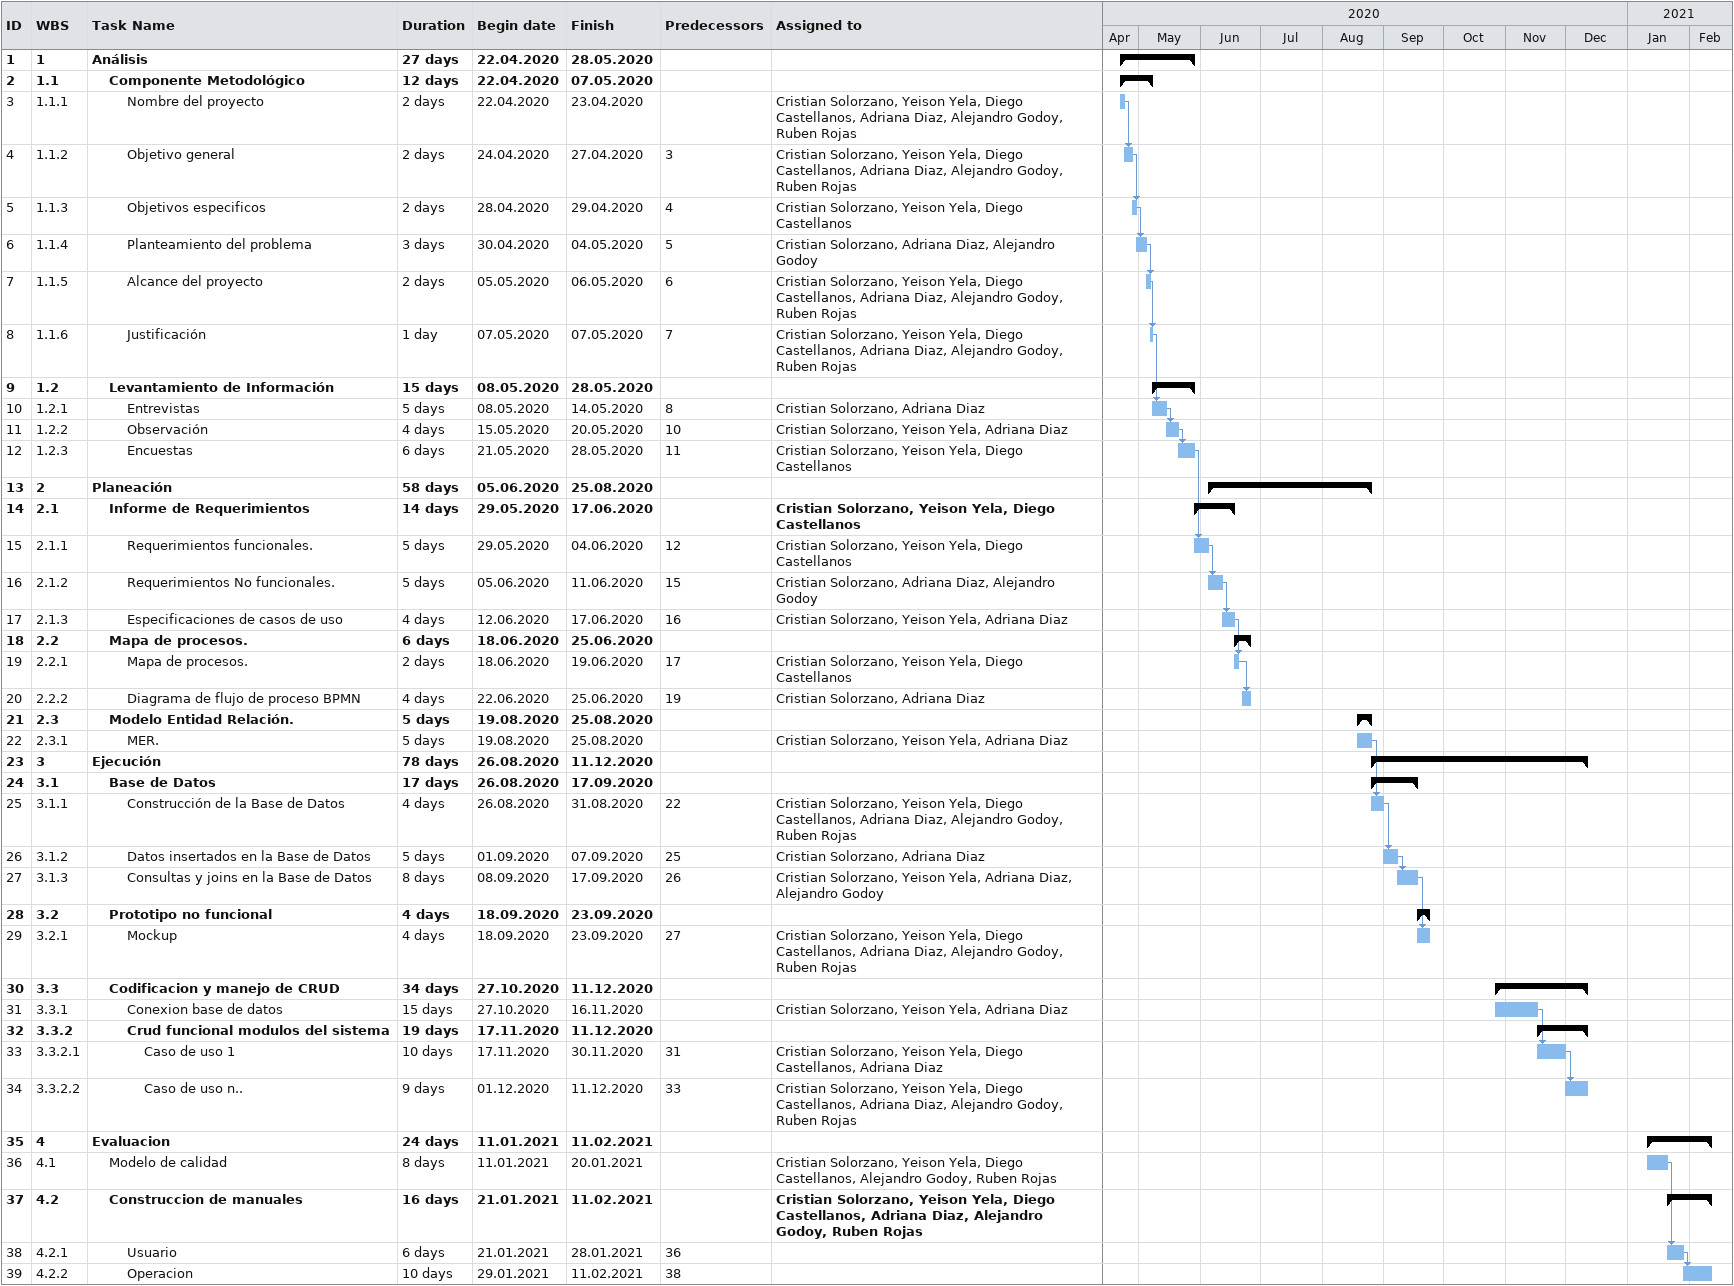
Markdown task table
| ID | WBS | Task | Duration | Start | Finish | Predecessors | Resources |
|---|---|---|---|---|---|---|---|
| 1 | 1 | **Análisis** | 27d | 2020-04-22 | 2020-05-28 |  |  |
| 2 | 1.1 | **Componente Metodológico** | 12d | 2020-04-22 | 2020-05-07 |  |  |
| 3 | 1.1.1 | Nombre del proyecto | 2d | 2020-04-22 | 2020-04-23 |  | Cristian Solorzano, Yeison Yela, Diego Castellanos, Adriana Diaz, Alejandro Godoy, Ruben Rojas |
| 4 | 1.1.2 | Objetivo general | 2d | 2020-04-24 | 2020-04-27 | 3 | Cristian Solorzano, Yeison Yela, Diego Castellanos, Adriana Diaz, Alejandro Godoy, Ruben Rojas |
| 5 | 1.1.3 | Objetivos especificos | 2d | 2020-04-28 | 2020-04-29 | 4 | Cristian Solorzano, Yeison Yela, Diego Castellanos |
| 6 | 1.1.4 | Planteamiento del problema | 3d | 2020-04-30 | 2020-05-04 | 5 | Cristian Solorzano, Adriana Diaz, Alejandro Godoy |
| 7 | 1.1.5 | Alcance del proyecto | 2d | 2020-05-05 | 2020-05-06 | 6 | Cristian Solorzano, Yeison Yela, Diego Castellanos, Adriana Diaz, Alejandro Godoy, Ruben Rojas |
| 8 | 1.1.6 | Justificación | 1d | 2020-05-07 | 2020-05-07 | 7 | Cristian Solorzano, Yeison Yela, Diego Castellanos, Adriana Diaz, Alejandro Godoy, Ruben Rojas |
| 9 | 1.2 | **Levantamiento de Información** | 15d | 2020-05-08 | 2020-05-28 |  |  |
| 10 | 1.2.1 | Entrevistas | 5d | 2020-05-08 | 2020-05-14 | 8 | Cristian Solorzano, Adriana Diaz |
| 11 | 1.2.2 | Observación | 4d | 2020-05-15 | 2020-05-20 | 10 | Cristian Solorzano, Yeison Yela, Adriana Diaz |
| 12 | 1.2.3 | Encuestas | 6d | 2020-05-21 | 2020-05-28 | 11 | Cristian Solorzano, Yeison Yela, Diego Castellanos |
| 13 | 2 | **Planeación** | 58d | 2020-06-05 | 2020-08-25 |  |  |
| 14 | 2.1 | **Informe de Requerimientos** | 14d | 2020-05-29 | 2020-06-17 |  | Cristian Solorzano, Yeison Yela, Diego Castellanos |
| 15 | 2.1.1 | Requerimientos funcionales. | 5d | 2020-05-29 | 2020-06-04 | 12 | Cristian Solorzano, Yeison Yela, Diego Castellanos |
| 16 | 2.1.2 | Requerimientos No funcionales. | 5d | 2020-06-05 | 2020-06-11 | 15 | Cristian Solorzano, Adriana Diaz, Alejandro Godoy |
| 17 | 2.1.3 | Especificaciones de casos de uso | 4d | 2020-06-12 | 2020-06-17 | 16 | Cristian Solorzano, Yeison Yela, Adriana Diaz |
| 18 | 2.2 | **Mapa de procesos.** | 6d | 2020-06-18 | 2020-06-25 |  |  |
| 19 | 2.2.1 | Mapa de procesos. | 2d | 2020-06-18 | 2020-06-19 | 17 | Cristian Solorzano, Yeison Yela, Diego Castellanos |
| 20 | 2.2.2 | Diagrama de flujo de proceso BPMN | 4d | 2020-06-22 | 2020-06-25 | 19 | Cristian Solorzano, Adriana Diaz |
| 21 | 2.3 | **Modelo Entidad Relación.** | 5d | 2020-08-19 | 2020-08-25 |  |  |
| 22 | 2.3.1 | MER. | 5d | 2020-08-19 | 2020-08-25 |  | Cristian Solorzano, Yeison Yela, Adriana Diaz |
| 23 | 3 | **Ejecución** | 78d | 2020-08-26 | 2020-12-11 |  |  |
| 24 | 3.1 | **Base de Datos** | 17d | 2020-08-26 | 2020-09-17 |  |  |
| 25 | 3.1.1 | Construcción de la Base de Datos | 4d | 2020-08-26 | 2020-08-31 | 22 | Cristian Solorzano, Yeison Yela, Diego Castellanos, Adriana Diaz, Alejandro Godoy, Ruben Rojas |
| 26 | 3.1.2 | Datos insertados en la Base de Datos | 5d | 2020-09-01 | 2020-09-07 | 25 | Cristian Solorzano, Adriana Diaz |
| 27 | 3.1.3 | Consultas y joins en la Base de Datos | 8d | 2020-09-08 | 2020-09-17 | 26 | Cristian Solorzano, Yeison Yela, Adriana Diaz, Alejandro Godoy |
| 28 | 3.2 | **Prototipo no funcional** | 4d | 2020-09-18 | 2020-09-23 |  |  |
| 29 | 3.2.1 | Mockup | 4d | 2020-09-18 | 2020-09-23 | 27 | Cristian Solorzano, Yeison Yela, Diego Castellanos, Adriana Diaz, Alejandro Godoy, Ruben Rojas |
| 30 | 3.3 | **Codificacion y manejo de CRUD** | 34d | 2020-10-27 | 2020-12-11 |  |  |
| 31 | 3.3.1 | Conexion base de datos | 15d | 2020-10-27 | 2020-11-16 |  | Cristian Solorzano, Yeison Yela, Adriana Diaz |
| 32 | 3.3.2 | **Crud funcional modulos del sistema** | 19d | 2020-11-17 | 2020-12-11 |  |  |
| 33 | 3.3.2.1 | Caso de uso 1 | 10d | 2020-11-17 | 2020-11-30 | 31 | Cristian Solorzano, Yeison Yela, Diego Castellanos, Adriana Diaz |
| 34 | 3.3.2.2 | Caso de uso n.. | 9d | 2020-12-01 | 2020-12-11 | 33 | Cristian Solorzano, Yeison Yela, Diego Castellanos, Adriana Diaz, Alejandro Godoy, Ruben Rojas |
| 35 | 4 | **Evaluacion** | 24d | 2021-01-11 | 2021-02-11 |  |  |
| 36 | 4.1 | Modelo de calidad | 8d | 2021-01-11 | 2021-01-20 |  | Cristian Solorzano, Yeison Yela, Diego Castellanos, Alejandro Godoy, Ruben Rojas |
| 37 | 4.2 | **Construccion de manuales** | 16d | 2021-01-21 | 2021-02-11 |  | Cristian Solorzano, Yeison Yela, Diego Castellanos, Adriana Diaz, Alejandro Godoy, Ruben Rojas |
| 38 | 4.2.1 | Usuario | 6d | 2021-01-21 | 2021-01-28 | 36 |  |
| 39 | 4.2.2 | Operacion | 10d | 2021-01-29 | 2021-02-11 | 38 |  |
